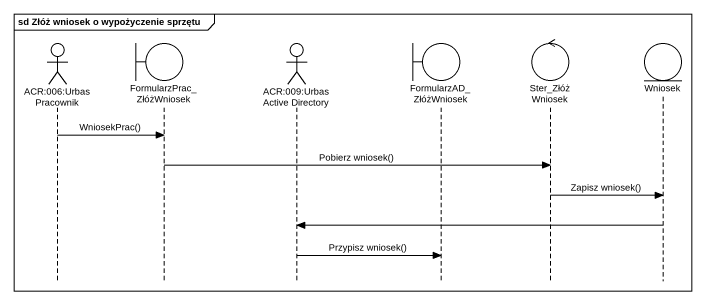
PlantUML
@startuml
mainframe sd Złóż wniosek o wypożyczenie sprzętu
hide footbox
actor "ACR:006:Urbas Pracownik" as ACR_006_Urbas_Pracownik
boundary FormularzPrac_ZłóżWniosek
actor "ACR:009:Urbas Active Directory" as ACR_009_Urbas_Active
boundary FormularzAD_ZłóżWniosek
control Ster_ZłóżWniosek
entity Wniosek

ACR_006_Urbas_Pracownik -> FormularzPrac_ZłóżWniosek : WniosekPrac()
FormularzPrac_ZłóżWniosek -> Ster_ZłóżWniosek : Pobierz wniosek()
Ster_ZłóżWniosek -> Wniosek : Zapisz wniosek()
Wniosek -> ACR_009_Urbas_Active
ACR_009_Urbas_Active -> FormularzAD_ZłóżWniosek : Przypisz wniosek()
@enduml
